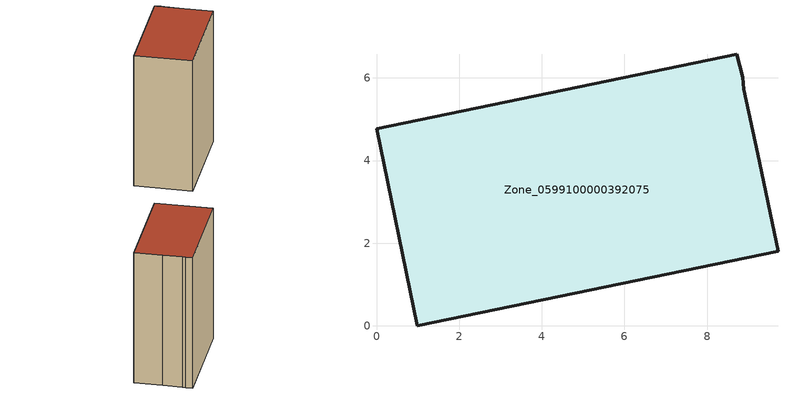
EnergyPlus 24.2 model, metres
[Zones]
Zone_0599100000392075
 floor ground (C_G): 8.71,6.58 8.86,6.02 8.89,5.73 9.22,4.16 9.72,1.8 0.99,0 0,4.77 z0
 wall outside (C_F): 9.72,1.8 9.22,4.16 8.89,5.73 8.86,6.02 8.71,6.58 0,4.77 0.99,0 9.72,1.8 z0:11.97
 roof outside (C_R): 8.86,6.02 8.71,6.58 0,4.77 0.99,0 9.72,1.8 9.22,4.16 8.89,5.73 z11.97
[BUILDING]
Pand.0599100000392075: North Axis=0; Terrain=City; Loads Convergence Tolerance Value=0.04; Temperature Convergence Tolerance Value=0.4; Solar Distribution=FullExterior; Maximum Number of Warmup Days=25; Minimum Number of Warmup Days=1
[Site:Location]
Rotterdam.The.Hague.AP_ZH_NLD Design_Conditions: Latitude=51.96; Longitude=4.45; Time Zone=1; Elevation=-4.5
[SITE:GROUNDTEMPERATURE:BUILDINGSURFACE]
18, 18, 18, 18, 18, 18, 18, 18, 18, 18, 18, 18
[MATERIAL] Thermal Absorptance=0.9; Solar Absorptance=0.7; Visible Absorptance=0.7
Name | Roughness | Thickness | Conductivity | Density | Specific Heat
G.TI.1992-2005 | MediumSmooth | 0.15 | 0.06 | 540 | 1210
F.TI.1992-2005 | Rough | 0.3 | 0.12 | 1920 | 840
R.TI.1992-2005 | MediumRough | 0.2 | 0.08 | 1500 | 1000
[CONSTRUCTION]
C_G: G.TI.1992-2005
C_F: F.TI.1992-2005
C_R: R.TI.1992-2005
[ZONE]
Zone_0599100000392075: Type=1; Multiplier=1; Ceiling Height=Autocalculate; Volume=Autocalculate; Floor Area=autocalculate; Part of Total Floor Area=Yes
[ZONEINFILTRATION:DESIGNFLOWRATE]
Infil_Zone_0599100000392075: Zone or ZoneList or Space or SpaceList=Zone_0599100000392075; Schedule=AlwaysOn; Design Flow Rate Calculation Method=Flow/Area; Flow Rate per Floor Area=0.0015; Constant Term Coefficient=1; Temperature Term Coefficient=0; Velocity Term Coefficient=0; Velocity Squared Term Coefficient=0
[HVACTEMPLATE:ZONE:IDEALLOADSAIRSYSTEM]
Zone_0599100000392075: Maximum Heating Supply Air Temperature=50; Minimum Cooling Supply Air Temperature=13; Maximum Heating Supply Air Humidity Ratio=0.0156; Minimum Cooling Supply Air Humidity Ratio=0.0077; Heating Limit=NoLimit; Cooling Limit=NoLimit; Dehumidification Control Type=ConstantSensibleHeatRatio; Cooling Sensible Heat Ratio=0.7; Dehumidification Setpoint=60; Humidification Control Type=None; Humidification Setpoint=30; Outdoor Air Method=None; Outdoor Air Flow Rate per Person=0.00944; Outdoor Air Flow Rate per Zone Floor Area=0; Outdoor Air Flow Rate per Zone=0; Demand Controlled Ventilation Type=None; Outdoor Air Economizer Type=NoEconomizer; Heat Recovery Type=None; Sensible Heat Recovery Effectiveness=0.7; Latent Heat Recovery Effectiveness=0.65
[ZONECONTROL:THERMOSTAT]
ThermostatControl_Zone_0599100000392075: Zone or ZoneList=Zone_0599100000392075; Control Type Schedule=DualSetpointControlType; Control 1=Thermostat_Zone_0599100000392075; Temperature Difference Between Cutout And Setpoint=0
[THERMOSTATSETPOINT:DUALSETPOINT]
Thermostat_Zone_0599100000392075: Heating Setpoint Temperature Schedule=HeatingSetpoint_Zone_0599100000392075; Cooling Setpoint Temperature Schedule=CoolingSetpoint_Zone_0599100000392075
[SCHEDULE:COMPACT]
HeatingSetpoint_Zone_0599100000392075: Through: 12/31, For: AllDays, Until: 24:00, 21
CoolingSetpoint_Zone_0599100000392075: Through: 12/31, For: AllDays, Until: 24:00, 24
DualSetpointControlType: Through: 12/31, For: AllDays, Until: 24:00, 4
AlwaysOn: Through: 12/31, For: AllDays, Until: 24:00, 1
